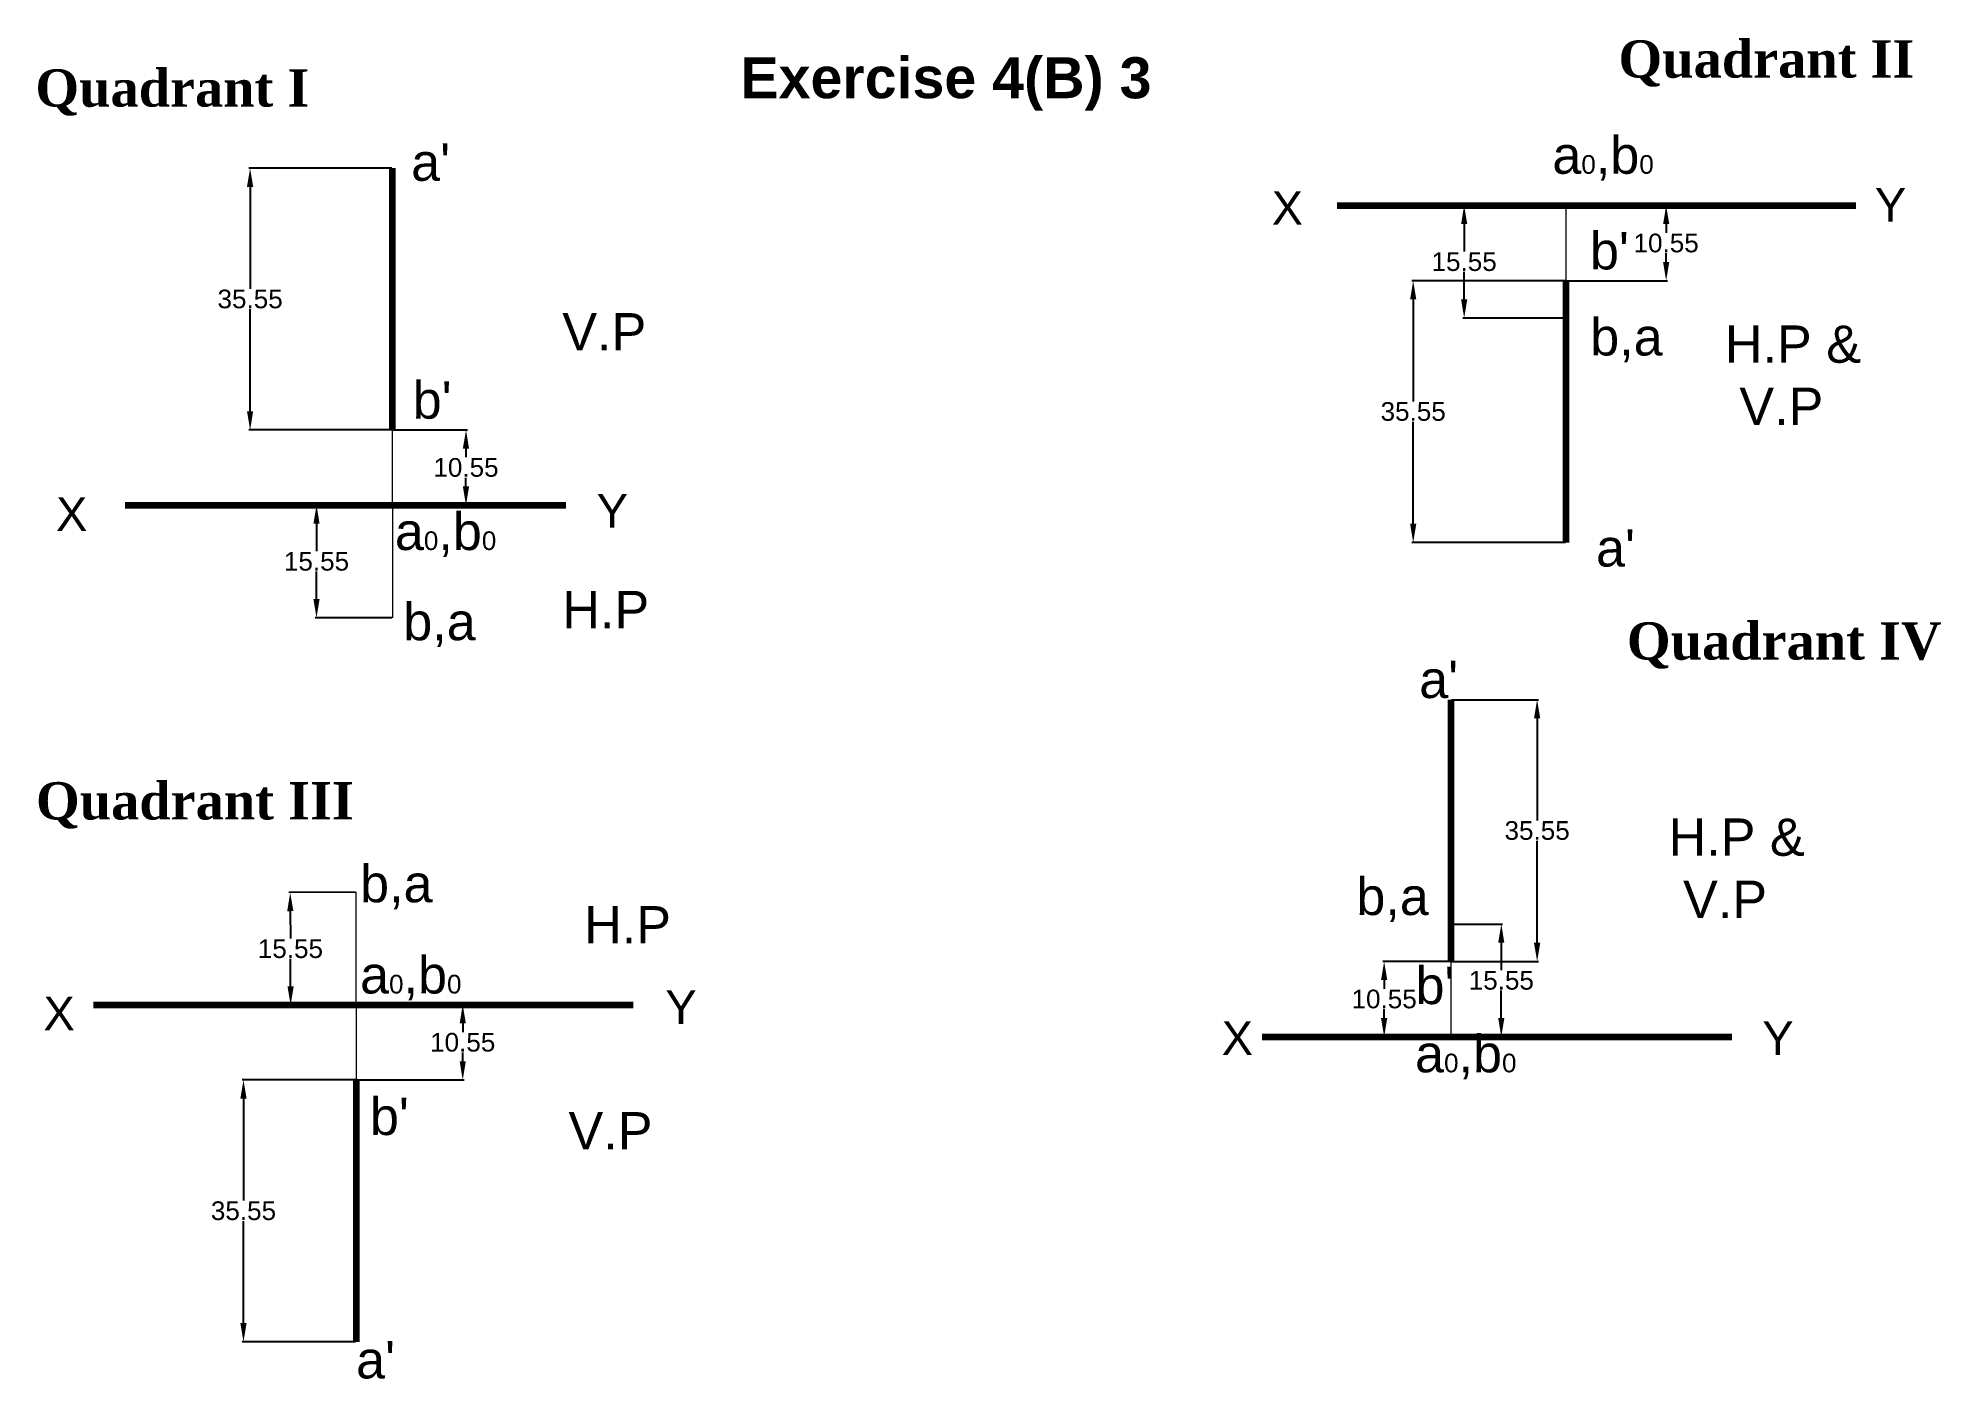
# Model space of a CAD drawing. Header units: millimetres. Extents: x 21 to 276, y 26 to 206.
import ezdxf

# ---------------------------------------------------------------- set-up
doc = ezdxf.new("R2010")
doc.units = ezdxf.units.MM
doc.layers.add('thick continuous', color=7, linetype='Continuous', lineweight=30)
doc.layers.add('thin continuous', color=7, linetype='Continuous', lineweight=13)
doc.styles.get("Standard").update_dxf_attribs({"font": 'arial.ttf'})
doc.dimstyles.get("Standard").update_dxf_attribs({"dimtxt": 2.5, "dimasz": 2.5, "dimexe": 0.18, "dimexo": 0.0625, "dimgap": 0.09, "dimtad": 0, "dimtih": 1, "dimtoh": 1, "dimzin": 0, "dimdsep": 46, "dimtxsty": 'Standard', "dimcen": 0.09, "dimadec": 0, "dimazin": 0, "dimtfac": 1, "dimtofl": 0, "dimtmove": 0, "dimatfit": 3, "dimfxl": 1, "dimtolj": 1, "dimtzin": 0, "dimarcsym": 0})

# ---------------------------------------------------------------- blocks, each defined once
blk = doc.blocks.new('*D0')
at = {"layer": 'Defpoints', "color": 0}
for p in [(68.6, 188.63), (49.53, 153.55), (68.6, 153.55)]:
    blk.add_point(p, dxfattribs=at)
at = {"layer": 'thin continuous', "color": 0, "lineweight": -2}
for p, q in [((68.54, 188.63), (49.35, 188.63)), ((49.53, 186.13), (49.53, 172.46)), ((49.53, 156.05), (49.53, 169.72)), ((68.54, 153.55), (49.35, 153.55))]:
    blk.add_line(p, q, dxfattribs=at)
at = {"layer": 'thin continuous', "color": 0}
for points in [[(49.94, 186.13), (49.11, 186.13), (49.53, 188.63)], [(49.11, 156.05), (49.94, 156.05), (49.53, 153.55)]]:
    blk.add_solid(points, dxfattribs=at)
at = {"layer": 'thin continuous', "color": 0, "insert": (49.53, 171.09), "char_height": 2.5, "attachment_point": 5}
blk.add_mtext('\\A1;35.55', dxfattribs=at)
blk = doc.blocks.new('*D1')
at = {"layer": 'Defpoints', "color": 0}
for p in [(68.6, 143.47), (58.43, 128.39), (68.6, 128.39)]:
    blk.add_point(p, dxfattribs=at)
at = {"layer": 'thin continuous', "color": 0, "lineweight": -2}
for p, q in [((68.54, 143.47), (58.25, 143.47)), ((58.43, 140.97), (58.43, 137.3)), ((58.43, 130.89), (58.43, 134.56)), ((68.54, 128.39), (58.25, 128.39))]:
    blk.add_line(p, q, dxfattribs=at)
at = {"layer": 'thin continuous', "color": 0}
for points in [[(58.84, 140.97), (58.01, 140.97), (58.43, 143.47)], [(58.01, 130.89), (58.84, 130.89), (58.43, 128.39)]]:
    blk.add_solid(points, dxfattribs=at)
at = {"layer": 'thin continuous', "color": 0, "insert": (58.43, 135.93), "char_height": 2.5, "attachment_point": 5}
blk.add_mtext('\\A1;15.55', dxfattribs=at)
blk = doc.blocks.new('*D2')
at = {"layer": 'Defpoints', "color": 0}
for p in [(68.54, 153.55), (68.54, 143.47), (78.46, 143.47)]:
    blk.add_point(p, dxfattribs=at)
at = {"layer": 'thin continuous', "color": 0, "lineweight": -2}
for p, q in [((68.6, 153.55), (78.64, 153.55)), ((78.46, 151.05), (78.46, 149.88)), ((78.46, 145.97), (78.46, 147.14)), ((68.6, 143.47), (78.64, 143.47))]:
    blk.add_line(p, q, dxfattribs=at)
at = {"layer": 'thin continuous', "color": 0}
for points in [[(78.87, 151.05), (78.04, 151.05), (78.46, 153.55)], [(78.04, 145.97), (78.87, 145.97), (78.46, 143.47)]]:
    blk.add_solid(points, dxfattribs=at)
at = {"layer": 'thin continuous', "color": 0, "insert": (78.46, 148.51), "char_height": 2.5, "attachment_point": 5}
blk.add_mtext('\\A1;10.55', dxfattribs=at)
blk = doc.blocks.new('*D3')
at = {"layer": 'Defpoints', "color": 0}
for p in [(225.87, 173.55), (205.39, 138.47), (225.87, 138.47)]:
    blk.add_point(p, dxfattribs=at)
at = {"layer": 'thin continuous', "color": 0, "lineweight": -2}
for p, q in [((225.8, 173.55), (205.21, 173.55)), ((205.39, 171.05), (205.39, 157.38)), ((205.39, 140.97), (205.39, 154.64)), ((225.8, 138.47), (205.21, 138.47))]:
    blk.add_line(p, q, dxfattribs=at)
at = {"layer": 'thin continuous', "color": 0}
for points in [[(205.81, 171.05), (204.98, 171.05), (205.39, 173.55)], [(204.98, 140.97), (205.81, 140.97), (205.39, 138.47)]]:
    blk.add_solid(points, dxfattribs=at)
at = {"layer": 'thin continuous', "color": 0, "insert": (205.39, 156.01), "char_height": 2.5, "attachment_point": 5}
blk.add_mtext('\\A1;35.55', dxfattribs=at)
blk = doc.blocks.new('*D4')
at = {"layer": 'Defpoints', "color": 0}
for p in [(225.87, 183.63), (225.8, 173.55), (239.29, 173.55)]:
    blk.add_point(p, dxfattribs=at)
at = {"layer": 'thin continuous', "color": 0, "lineweight": -2}
for p, q in [((225.93, 183.63), (239.47, 183.63)), ((239.29, 181.13), (239.29, 179.96)), ((239.29, 176.05), (239.29, 177.23)), ((225.87, 173.55), (239.47, 173.55))]:
    blk.add_line(p, q, dxfattribs=at)
at = {"layer": 'thin continuous', "color": 0}
for points in [[(239.71, 181.13), (238.88, 181.13), (239.29, 183.63)], [(238.88, 176.05), (239.71, 176.05), (239.29, 173.55)]]:
    blk.add_solid(points, dxfattribs=at)
at = {"layer": 'thin continuous', "color": 0, "insert": (239.29, 178.59), "char_height": 2.5, "attachment_point": 5}
blk.add_mtext('\\A1;10.55', dxfattribs=at)
blk = doc.blocks.new('*D5')
at = {"layer": 'Defpoints', "color": 0}
for p in [(225.93, 183.63), (212.22, 168.55), (225.87, 168.55)]:
    blk.add_point(p, dxfattribs=at)
at = {"layer": 'thin continuous', "color": 0, "lineweight": -2}
for p, q in [((225.87, 183.63), (212.04, 183.63)), ((212.22, 181.13), (212.22, 177.46)), ((212.22, 171.05), (212.22, 174.73)), ((225.8, 168.55), (212.04, 168.55))]:
    blk.add_line(p, q, dxfattribs=at)
at = {"layer": 'thin continuous', "color": 0}
for points in [[(212.64, 181.13), (211.81, 181.13), (212.22, 183.63)], [(211.81, 171.05), (212.64, 171.05), (212.22, 168.55)]]:
    blk.add_solid(points, dxfattribs=at)
at = {"layer": 'thin continuous', "color": 0, "insert": (212.22, 176.09), "char_height": 2.5, "attachment_point": 5}
blk.add_mtext('\\A1;15.55', dxfattribs=at)
blk = doc.blocks.new('*D9')
at = {"layer": 'Defpoints', "color": 0}
for p in [(63.73, 66.43), (48.64, 31.35), (63.73, 31.35)]:
    blk.add_point(p, dxfattribs=at)
at = {"layer": 'thin continuous', "color": 0, "lineweight": -2}
for p, q in [((63.67, 66.43), (48.46, 66.43)), ((48.64, 63.93), (48.64, 50.26)), ((48.64, 33.85), (48.64, 47.52)), ((63.67, 31.35), (48.46, 31.35))]:
    blk.add_line(p, q, dxfattribs=at)
at = {"layer": 'thin continuous', "color": 0}
for points in [[(49.06, 63.93), (48.22, 63.93), (48.64, 66.43)], [(48.22, 33.85), (49.06, 33.85), (48.64, 31.35)]]:
    blk.add_solid(points, dxfattribs=at)
at = {"layer": 'thin continuous', "color": 0, "insert": (48.64, 48.89), "char_height": 2.5, "attachment_point": 5}
blk.add_mtext('\\A1;35.55', dxfattribs=at)
blk = doc.blocks.new('*D10')
at = {"layer": 'Defpoints', "color": 0}
for p in [(63.73, 76.51), (63.73, 66.43), (78.02, 66.43)]:
    blk.add_point(p, dxfattribs=at)
at = {"layer": 'thin continuous', "color": 0, "lineweight": -2}
for p, q in [((63.79, 76.51), (78.2, 76.51)), ((78.02, 74.01), (78.02, 72.84)), ((78.02, 68.93), (78.02, 70.1)), ((63.79, 66.43), (78.2, 66.43))]:
    blk.add_line(p, q, dxfattribs=at)
at = {"layer": 'thin continuous', "color": 0}
for points in [[(78.44, 74.01), (77.61, 74.01), (78.02, 76.51)], [(77.61, 68.93), (78.44, 68.93), (78.02, 66.43)]]:
    blk.add_solid(points, dxfattribs=at)
at = {"layer": 'thin continuous', "color": 0, "insert": (78.02, 71.47), "char_height": 2.5, "attachment_point": 5}
blk.add_mtext('\\A1;10.55', dxfattribs=at)
blk = doc.blocks.new('*D11')
at = {"layer": 'Defpoints', "color": 0}
for p in [(63.73, 91.59), (63.79, 76.51), (54.96, 76.47)]:
    blk.add_point(p, dxfattribs=at)
at = {"layer": 'thin continuous', "color": 0, "lineweight": -2}
for p, q in [((63.67, 91.59), (54.72, 91.55)), ((54.91, 89.05), (54.93, 85.38)), ((54.95, 78.97), (54.94, 82.65)), ((63.73, 76.51), (54.78, 76.47))]:
    blk.add_line(p, q, dxfattribs=at)
at = {"layer": 'thin continuous', "color": 0}
for points in [[(55.33, 89.06), (54.5, 89.05), (54.9, 91.55)], [(54.54, 78.97), (55.37, 78.98), (54.96, 76.47)]]:
    blk.add_solid(points, dxfattribs=at)
at = {"layer": 'thin continuous', "color": 0, "insert": (54.93, 84.01), "char_height": 2.5, "attachment_point": 5}
blk.add_mtext('\\A1;15.55', dxfattribs=at)
blk = doc.blocks.new('*D15')
at = {"layer": 'Defpoints', "color": 0}
for p in [(201.5, 82.31), (210.47, 82.31), (210.47, 72.23)]:
    blk.add_point(p, dxfattribs=at)
at = {"layer": 'thin continuous', "color": 0, "lineweight": -2}
for p, q in [((210.41, 82.31), (201.32, 82.31)), ((201.5, 79.81), (201.5, 78.63)), ((201.5, 74.73), (201.5, 75.9)), ((210.41, 72.23), (201.32, 72.23))]:
    blk.add_line(p, q, dxfattribs=at)
at = {"layer": 'thin continuous', "color": 0}
for points in [[(201.92, 79.81), (201.08, 79.81), (201.5, 82.31)], [(201.08, 74.73), (201.92, 74.73), (201.5, 72.23)]]:
    blk.add_solid(points, dxfattribs=at)
at = {"layer": 'thin continuous', "color": 0, "insert": (201.5, 77.27), "char_height": 2.5, "attachment_point": 5}
blk.add_mtext('\\A1;10.55', dxfattribs=at)
blk = doc.blocks.new('*D16')
at = {"layer": 'Defpoints', "color": 0}
for p in [(210.47, 117.39), (210.47, 82.31), (222, 82.31)]:
    blk.add_point(p, dxfattribs=at)
at = {"layer": 'thin continuous', "color": 0, "lineweight": -2}
for p, q in [((210.53, 117.39), (222.18, 117.39)), ((222, 114.89), (222, 101.22)), ((222, 84.81), (222, 98.48)), ((210.53, 82.31), (222.18, 82.31))]:
    blk.add_line(p, q, dxfattribs=at)
at = {"layer": 'thin continuous', "color": 0}
for points in [[(222.42, 114.89), (221.58, 114.89), (222, 117.39)], [(221.58, 84.81), (222.42, 84.81), (222, 82.31)]]:
    blk.add_solid(points, dxfattribs=at)
at = {"layer": 'thin continuous', "color": 0, "insert": (222, 99.85), "char_height": 2.5, "attachment_point": 5}
blk.add_mtext('\\A1;35.55', dxfattribs=at)
blk = doc.blocks.new('*D17')
at = {"layer": 'Defpoints', "color": 0}
for p in [(210.47, 87.31), (210.47, 72.23), (217.2, 72.23)]:
    blk.add_point(p, dxfattribs=at)
at = {"layer": 'thin continuous', "color": 0, "lineweight": -2}
for p, q in [((210.53, 87.31), (217.38, 87.31)), ((217.2, 84.81), (217.2, 81.13)), ((217.2, 74.73), (217.2, 78.4)), ((210.53, 72.23), (217.38, 72.23))]:
    blk.add_line(p, q, dxfattribs=at)
at = {"layer": 'thin continuous', "color": 0}
for points in [[(217.61, 84.81), (216.78, 84.81), (217.2, 87.31)], [(216.78, 74.73), (217.61, 74.73), (217.2, 72.23)]]:
    blk.add_solid(points, dxfattribs=at)
at = {"layer": 'thin continuous', "color": 0, "insert": (217.2, 79.77), "char_height": 2.5, "attachment_point": 5}
blk.add_mtext('\\A1;15.55', dxfattribs=at)

msp = doc.modelspace()

# ---------------------------------------------------------------- linework, layer by layer
at = {"layer": 'thick continuous', "lineweight": 100}
for p, q in [((68.6, 153.549), (68.6, 188.629)), ((195.21, 183.632), (264.7, 183.632)), ((225.866, 173.552), (225.866, 138.472)), ((32.788, 143.469), (91.819, 143.469)), ((210.47, 82.308), (210.47, 117.388)), ((28.564, 76.511), (100.844, 76.511)), ((185.162, 72.228), (248.073, 72.228)), ((63.732, 66.431), (63.732, 31.351))]:
    msp.add_line(p, q, dxfattribs=at)
at = {"layer": 'thin continuous'}
for p, q in [((225.866, 183.632), (225.866, 173.552)), ((225.866, 183.632), (225.866, 168.552)), ((68.6, 143.469), (68.6, 153.549)), ((68.6, 143.469), (68.6, 128.389)), ((68.6, 143.469), (68.6, 143.469)), ((63.732, 76.511), (63.732, 91.591)), ((210.47, 72.228), (210.47, 87.308)), ((210.47, 72.228), (210.47, 82.308)), ((63.732, 76.511), (63.732, 66.431))]:
    msp.add_line(p, q, dxfattribs=at)

# ---------------------------------------------------------------- texts
at = {"layer": 'thin continuous', "attachment_point": 1}
for s, width, gutter_width, insert, char_height in [('{\\fTimes New Roman|b1|i0|c0|p34;Quadrant II}', 82.02186, 82.022, (232.895, 205.774), 5), ('{\\fTimes New Roman|b1|i0|c0|p34;Quadrant I}', 82.02186, 82.022, (20.744, 201.886), 5), ('{\\pxt11;\\fArial|b1|i0|c0|p34;Exercise 4(B) 3}', 95.48677, 95.487, (115.229, 203.507), 5.5), ("a'", 9.99436, 12.5, (71.113, 191.943), 5), ('a{\\H0.5x;0},b{\\H0.5x;0}', 9.99436, 12.5, (224.042, 192.883), 5), ('X', 40.62376, 12.5, (186.434, 185.54), 4.5), ('Y', 46.06818, 12.5, (267.262, 185.959), 4.5), ("b'", 9.99436, 12.5, (229.082, 180.064), 5), ('V.P', 55.28181, 12.5, (91.367, 169.207), 5), ('b,a', 9.99436, 12.5, (229.115, 168.529), 5), ('H.P &\\P V.P', 48.99979, 12.5, (247.16, 167.554), 5), ("b'", 9.99436, 12.5, (71.318, 160.061), 5), ('X', 40.62376, 12.5, (23.521, 144.528), 4.5), ('Y', 46.06818, 12.5, (95.973, 144.947), 4.5), ('a{\\H0.5x;0},b{\\H0.5x;0}', 9.99436, 12.5, (68.93, 142.457), 5), ("a'", 9.99436, 12.5, (229.896, 140.238), 5), ('b,a', 9.99436, 12.5, (70.056, 130.368), 5), ('H.P', 53.60661, 12.5, (91.367, 131.98), 5), ('{\\fTimes New Roman|b1|i0|c0|p34;Quadrant IV}', 82.02186, 82.022, (234.025, 127.771), 5), ("a'", 9.99436, 12.5, (206.195, 122.621), 5), ('{\\fTimes New Roman|b1|i0|c0|p34;Quadrant III}', 82.02186, 82.022, (20.828, 106.344), 5), ('H.P &\\P V.P', 48.99979, 12.5, (239.614, 101.477), 5), ('b,a', 9.99436, 12.5, (64.267, 95.249), 5), ('b,a', 9.99436, 12.5, (197.777, 93.539), 5), ('H.P', 53.60661, 12.5, (94.289, 89.732), 5), ('a{\\H0.5x;0},b{\\H0.5x;0}', 9.99436, 12.5, (64.267, 83.023), 5), ("b'", 9.99436, 12.5, (205.703, 81.599), 5), ('X', 40.62376, 12.5, (21.837, 77.602), 4.5), ('Y', 46.06818, 12.5, (105.178, 78.439), 4.5), ('X', 40.62376, 12.5, (179.73, 74.288), 4.5), ('Y', 46.06818, 12.5, (252.178, 74.289), 4.5), ('a{\\H0.5x;0},b{\\H0.5x;0}', 9.99436, 12.5, (205.644, 72.455), 5), ("b'", 9.99436, 12.5, (65.589, 64.054), 5), ('V.P', 55.28181, 12.5, (92.195, 62.125), 5), ("a'", 9.99436, 12.5, (63.732, 31.431), 5)]:
    msp.add_mtext_dynamic_manual_height_columns(s, width=width, gutter_width=gutter_width, heights=[0], dxfattribs=dict(at, insert=insert, char_height=char_height))

# ---------------------------------------------------------------- dimensions: what is measured, and where the dimension line sits
at = {"layer": 'thin continuous'}
for p1, p2, distance, text, picture, middle in [((68.6, 188.629), (68.6, 153.549), -19.074, '35.55', '*D0', (49.526, 171.089)), ((68.538, 153.549), (68.538, 143.469), 9.918, '10.55', '*D2', (78.456, 148.509)), ((68.6, 143.469), (68.6, 128.389), -10.175, '15.55', '*D1', (58.425, 135.929)), ((63.732, 91.591), (63.794, 76.511), -8.83, '15.55', '*D11', (54.934, 84.014)), ((63.732, 76.511), (63.732, 66.431), 14.291, '10.55', '*D10', (78.023, 71.471))]:
    dim = msp.add_aligned_dim(p1=p1, p2=p2, distance=distance, text=text, dimstyle='Standard', dxfattribs=at)
    dim.commit()
    dim.dimension.update_dxf_attribs({"geometry": picture, "text_midpoint": middle})
for base, p1, p2, text, picture, middle in [((212.224, 168.552), (225.929, 183.632), (225.866, 168.552), '15.55', '*D5', (212.224, 176.092)), ((239.293, 173.552), (225.866, 183.632), (225.804, 173.552), '10.55', '*D4', (239.293, 178.592)), ((205.393, 138.472), (225.866, 173.552), (225.866, 138.472), '35.55', '*D3', (205.393, 156.012)), ((222, 82.308), (210.47, 117.388), (210.47, 82.308), '35.55', '*D16', (222, 99.848)), ((217.196, 72.228), (210.47, 87.308), (210.47, 72.228), '15.55', '*D17', (217.196, 79.768)), ((201.501, 82.308), (210.47, 72.228), (210.47, 82.308), '10.55', '*D15', (201.501, 77.268)), ((48.642, 31.351), (63.732, 66.431), (63.732, 31.351), '35.55', '*D9', (48.642, 48.891))]:
    dim = msp.add_linear_dim(base=base, p1=p1, p2=p2, angle=90, text=text, dimstyle='Standard', dxfattribs=at)
    dim.commit()
    dim.dimension.update_dxf_attribs({"geometry": picture, "text_midpoint": middle})

doc.saveas('drawing.dxf')
